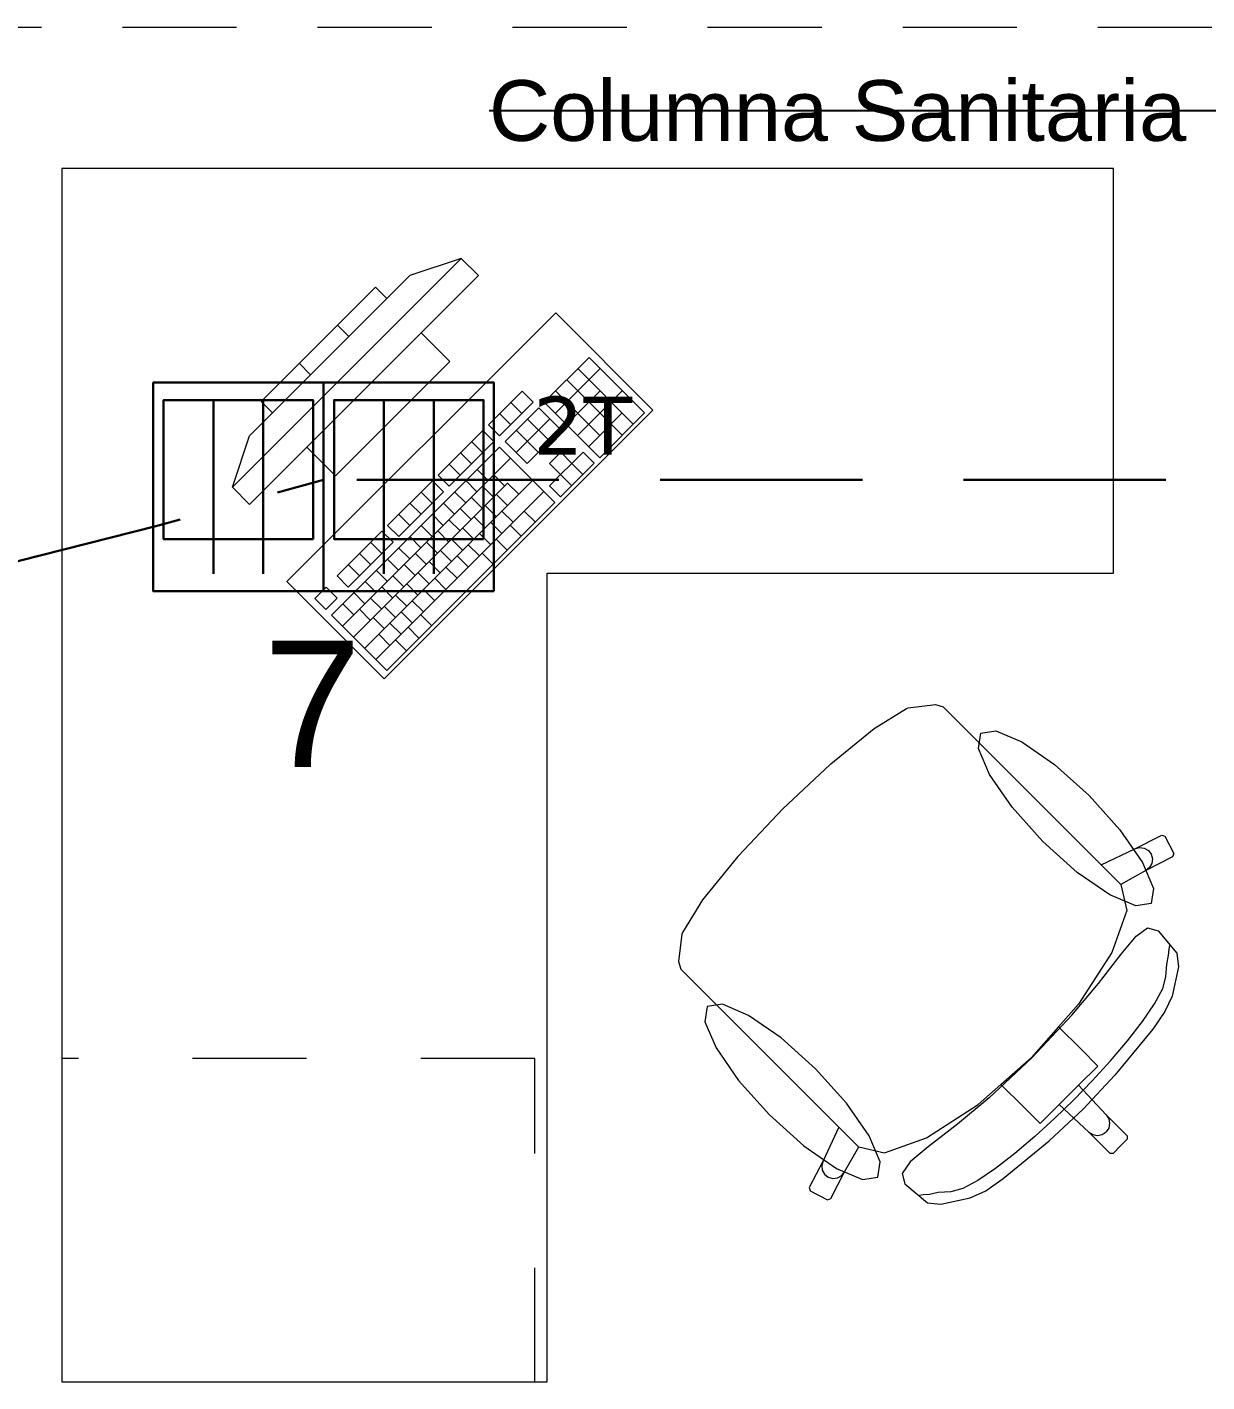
# Model space of a CAD drawing. Header units: inches. Extents: x -19 to 5698, y -728 to 92.
# Drawn here: x 127.533 to 128.992, y 37.725 to 39.4 of the extents above; entities that cross this region are included whole.
import ezdxf

# ---------------------------------------------------------------- set-up
doc = ezdxf.new("R2010")
doc.units = ezdxf.units.IN
doc.header["$MEASUREMENT"] = 0
for name, pattern in [('HIDDEN', [0.375, 0.25, -0.125]), ('Hidden Line', [0.195611, 0.141111, -0.0545]), ('Rayas', [0.282222, 0.141111, -0.141111])]:
    doc.linetypes.add(name, pattern=pattern)
doc.layers.get('0').update_dxf_attribs({"color": 61})
doc.layers.add('00 conduct tomacorr', color=120, linetype='HIDDEN', lineweight=30)
doc.layers.add('00 IE LUZ EMERGENCIA', color=253, linetype='Continuous', lineweight=0)
for name, color, linetype in [('08 _ STR _ EXT _ 09 Vigas', 251, 'Continuous'), ('Interior - Mobiliario', 7, 'Continuous'), ('Notas - Etiquetas', 7, 'Continuous')]:
    doc.layers.add(name, color=color, linetype=linetype)
doc.styles.add('Annotative', font='arial.ttf')
doc.styles.add('Estilo_Generado_4', font='swisse.ttf')
doc.dimstyles.new('Estilo_Generado__8', dxfattribs={"dimtxt": 0.18, "dimasz": 0.0912, "dimexe": 0.18, "dimexo": 0.0625, "dimgap": 0, "dimtad": 0, "dimtih": 1, "dimtoh": 1, "dimdec": 4, "dimzin": 0, "dimdsep": 46, "dimcen": 0.09, "dimadec": 0, "dimazin": 0, "dimtfac": 1, "dimtdec": 4, "dimtmove": 0, "dimatfit": 3, "dimldrblk": 'ARROWHEAD_5', "dimfxl": 1, "dimtolj": 1, "dimtzin": 0, "dimarcsym": 0})

# ---------------------------------------------------------------- blocks, each defined once
blk = doc.blocks.new('ARROWHEAD_5')
at = {"linetype": 'Continuous', "lineweight": 0}
blk.add_hatch(color=0, dxfattribs=at).paths.add_polyline_path([(-1, 0.2679), (0, 0), (-1, -0.2679)])
at = {"color": 0, "linetype": 'Continuous', "lineweight": 0}
blk.add_line((0, 0), (-1, 0), dxfattribs=at)
blk = doc.blocks.new('CAJA POP UP 6 MODULOS')
at = {"layer": '00 conduct tomacorr', "linetype": 'Continuous'}
for p, q in [((-0.095, -0.165), (-0.095, -0.0151)), ((-0.052, -0.165), (-0.052, -0.0151)), ((0.052, -0.165), (0.052, -0.0151)), ((0.095, -0.165), (0.095, -0.0151)), ((0, -0.165), (0, -0.18))]:
    blk.add_line(p, q, dxfattribs=at)
for points in [[(-0.147, 0), (0.147, 0), (0.147, -0.18), (-0.147, -0.18)], [(0, 0), (0.147, 0), (0.147, -0.18), (0, -0.18)]]:
    blk.add_lwpolyline(points, close=True, dxfattribs=at)
for points in [[(-0.138, -0.045), (-0.009, -0.045), (-0.009, -0.165), (-0.138, -0.165), (-0.138, -0.045)], [(0.009, -0.045), (0.138, -0.045), (0.138, -0.165), (0.009, -0.165), (0.009, -0.045)]]:
    blk.add_lwpolyline(points, dxfattribs=at)
at = {"color": 1, "insert": (-0.1807, -0.168), "char_height": 0.05, "attachment_point": 1, "rotation": 180}
blk.add_mtext_dynamic_manual_height_columns('{\\fVerdana|b0|i0|c0|p34;2T}', width=0.000481, gutter_width=0.1561, heights=[0], dxfattribs=at)

msp = doc.modelspace()

# ---------------------------------------------------------------- linework, layer by layer
at = {"layer": '00 conduct tomacorr'}
msp.add_line((138.6907, 38.8403), (127.8997, 38.8403, 0.0003), dxfattribs=at)
msp.add_arc((125.0312, 48.8305, 0.0003), 10.3939, 267.09059, 286.02034, dxfattribs=at)
at = {"layer": '08 _ STR _ EXT _ 09 Vigas', "color": 251, "linetype": 'Hidden Line', "lineweight": 13, "true_color": 0x636466}
msp.add_line((123.07, 39.4), (129.57, 39.4), dxfattribs=at)
at = {"layer": 'Interior - Mobiliario', "color": 175, "linetype": 'Continuous', "lineweight": 13}
for p, q in [((128.0699, 39.1139), (127.7871, 38.8311)), ((128.0699, 39.1139), (128.0063, 39.0927)), ((128.0912, 39.0927), (128.0699, 39.1139)), ((127.8083, 38.8099), (128.0912, 39.0927)), ((127.8083, 38.8947), (128.0063, 39.0927)), ((127.9639, 39.0786), (127.8225, 38.9371)), ((127.978, 39.0644), (127.9639, 39.0786)), ((127.8366, 38.923), (127.978, 39.0644)), ((127.9309, 39.0173), (127.9167, 39.0314)), ((128.0204, 39.022), (127.879, 38.8806)), ((128.0558, 38.9866), (128.0204, 39.022)), ((127.8837, 38.9701), (127.8696, 38.9843)), ((127.9144, 38.8452), (128.0558, 38.9866)), ((128.2279, 38.9916), (128.1725, 38.9362)), ((128.1862, 38.9225), (128.2416, 38.9779)), ((128.2826, 38.9092), (128.2141, 38.9778)), ((128.2965, 38.923), (128.2279, 38.9916)), ((128.2688, 38.8953), (128.2002, 38.9639)), ((128.145, 38.9499), (128.1035, 38.9083)), ((128.1587, 38.9361), (128.145, 38.9499)), ((128.2412, 38.8952), (128.1864, 38.9501)), ((128.1999, 38.9088), (128.2415, 38.9503)), ((128.2136, 38.8951), (128.269, 38.9505)), ((127.8225, 38.9371), (127.8366, 38.923)), ((128.1172, 38.8946), (128.1587, 38.9361)), ((128.1656, 38.9293), (128.124, 38.8877)), ((128.1449, 38.9223), (128.1312, 38.936)), ((128.193, 38.9019), (128.1656, 38.9293)), ((128.1725, 38.9362), (128.2411, 38.8676)), ((128.131, 38.9084), (128.1173, 38.9222)), ((128.1378, 38.874), (128.1793, 38.9156)), ((128.1792, 38.888), (128.1517, 38.9154)), ((128.2274, 38.8814), (128.2689, 38.9229)), ((128.2411, 38.8676), (128.2965, 38.923)), ((127.7871, 38.8311), (127.8083, 38.8947)), ((128.0965, 38.9014), (128.0412, 38.846)), ((128.1103, 38.8877), (128.0965, 38.9014)), ((128.1035, 38.9083), (128.1172, 38.8946)), ((128.1653, 38.8742), (128.1379, 38.9016)), ((128.1515, 38.8603), (128.193, 38.9019)), ((127.879, 38.8806), (127.9144, 38.8452)), ((128.1171, 38.8808), (127.9094, 38.6731)), ((128.0549, 38.8323), (128.1103, 38.8877)), ((128.0964, 38.8738), (128.0827, 38.8875)), ((128.1857, 38.8123), (128.1171, 38.8808)), ((128.124, 38.8877), (128.1515, 38.8603)), ((127.9231, 38.6594), (128.1308, 38.8671)), ((128.0826, 38.86), (128.0689, 38.8737)), ((128.1929, 38.8743), (128.179, 38.8604)), ((128.179, 38.8604), (128.1927, 38.8467)), ((128.1926, 38.8192), (128.2342, 38.8607)), ((128.1927, 38.8467), (128.2066, 38.8606)), ((128.2066, 38.8606), (128.1929, 38.8743)), ((128.2204, 38.8744), (128.2066, 38.8606)), ((128.2203, 38.8469), (128.2066, 38.8606)), ((128.2342, 38.8607), (128.2204, 38.8744)), ((128.0412, 38.846), (128.0549, 38.8323)), ((128.0687, 38.8461), (128.055, 38.8598)), ((128.1031, 38.8394), (128.0894, 38.8531)), ((128.1238, 38.8326), (128.1101, 38.8463)), ((128.1927, 38.8467), (128.1789, 38.8329)), ((128.2065, 38.833), (128.1927, 38.8467)), ((127.7871, 38.8311), (127.8083, 38.8099)), ((127.9368, 38.6457), (128.1272, 38.8361)), ((127.9505, 38.632), (128.1583, 38.8397)), ((128.0342, 38.8391), (127.9788, 38.7837)), ((128.0479, 38.8254), (128.0342, 38.8391)), ((128.0893, 38.8256), (128.0756, 38.8393)), ((128.1099, 38.8188), (128.0962, 38.8325)), ((128.1409, 38.8224), (128.1272, 38.8361)), ((128.1789, 38.8329), (128.1926, 38.8192)), ((127.9643, 38.6183), (128.172, 38.826)), ((127.978, 38.6045), (128.1857, 38.8123)), ((127.9926, 38.77), (128.0479, 38.8254)), ((128.0203, 38.7977), (128.0065, 38.8114)), ((128.0341, 38.8115), (128.0204, 38.8252)), ((128.0616, 38.7979), (128.0479, 38.8116)), ((128.0754, 38.8117), (128.0617, 38.8254)), ((128.0961, 38.8049), (128.0824, 38.8186)), ((128.1271, 38.8085), (128.1134, 38.8222)), ((128.0064, 38.7838), (127.9927, 38.7975)), ((128.0477, 38.784), (128.034, 38.7977)), ((128.0822, 38.7911), (128.0685, 38.8048)), ((128.0994, 38.7808), (128.0857, 38.7945)), ((128.1133, 38.7947), (128.0995, 38.8084)), ((128.1339, 38.7879), (128.1202, 38.8016)), ((128.1615, 38.788), (128.1477, 38.8017)), ((127.9719, 38.7768), (127.9165, 38.7214)), ((127.9856, 38.763), (127.9719, 38.7768)), ((127.9788, 38.7837), (127.9926, 38.77)), ((128.0339, 38.7702), (128.0202, 38.7839)), ((128.0545, 38.7634), (128.0408, 38.7771)), ((128.0684, 38.7772), (128.0547, 38.7909)), ((128.0856, 38.767), (128.0718, 38.7807)), ((128.12, 38.774), (128.1063, 38.7877)), ((128.1441, 38.7707), (128.1304, 38.7844)), ((127.9302, 38.7077), (127.9856, 38.763)), ((127.9718, 38.7492), (127.9581, 38.7629)), ((128.0201, 38.7563), (128.0063, 38.77)), ((128.0407, 38.7495), (128.027, 38.7632)), ((128.0717, 38.7531), (128.058, 38.7668)), ((128.0923, 38.7463), (128.0786, 38.7601)), ((128.1062, 38.7602), (128.0925, 38.7739)), ((128.1268, 38.7534), (128.1131, 38.7671)), ((127.9579, 38.7354), (127.9442, 38.7491)), ((128.0062, 38.7425), (127.9925, 38.7562)), ((128.0268, 38.7357), (128.0131, 38.7494)), ((128.0579, 38.7393), (128.0442, 38.753)), ((128.0785, 38.7325), (128.0648, 38.7462)), ((128.1095, 38.7361), (128.0958, 38.7498)), ((127.9441, 38.7215), (127.9304, 38.7352)), ((127.9785, 38.7148), (127.9648, 38.7285)), ((127.9924, 38.7286), (127.9786, 38.7423)), ((128.013, 38.7218), (127.9993, 38.7356)), ((128.044, 38.7254), (128.0303, 38.7391)), ((128.0647, 38.7186), (128.0509, 38.7324)), ((127.9165, 38.7214), (127.9302, 38.7077)), ((127.9647, 38.7009), (127.9509, 38.7146)), ((127.9991, 38.708), (127.9854, 38.7217)), ((128.0163, 38.6977), (128.0026, 38.7115)), ((128.0302, 38.7116), (128.0165, 38.7253)), ((128.0508, 38.7048), (128.0371, 38.7185)), ((127.9027, 38.7075), (127.8888, 38.6937)), ((127.8888, 38.6937), (127.9025, 38.68)), ((127.9025, 38.68), (127.9164, 38.6938)), ((127.9164, 38.6938), (127.9027, 38.7075)), ((127.9508, 38.6871), (127.9371, 38.7008)), ((127.9715, 38.6803), (127.9577, 38.694)), ((127.9853, 38.6941), (127.9716, 38.7079)), ((128.0025, 38.6839), (127.9888, 38.6976)), ((128.037, 38.691), (128.0232, 38.7047)), ((127.937, 38.6732), (127.9233, 38.687)), ((127.9576, 38.6664), (127.9439, 38.6802)), ((127.9886, 38.67), (127.9749, 38.6838)), ((128.0093, 38.6633), (127.9956, 38.677)), ((128.0231, 38.6771), (128.0094, 38.6908)), ((127.9094, 38.6731), (127.978, 38.6045)), ((127.9748, 38.6562), (127.9611, 38.6699)), ((127.9954, 38.6494), (127.9817, 38.6631)), ((128.0334, 38.6599), (128.0197, 38.6736)), ((127.9816, 38.6356), (127.9679, 38.6493)), ((128.0022, 38.6288), (127.9885, 38.6425)), ((128.0178, 38.6443), (128.0041, 38.6581)), ((128.6224, 38.5585), (128.6563, 38.5625)), ((128.6563, 38.5625), (128.6656, 38.5596)), ((128.6656, 38.5596), (128.6876, 38.5377)), ((128.5802, 38.5327), (128.6203, 38.5576)), ((128.6203, 38.5576), (128.6224, 38.5585)), ((128.5266, 38.4891), (128.5802, 38.5327)), ((128.6876, 38.5377), (128.7131, 38.5122)), ((128.7131, 38.5122), (128.8609, 38.3643)), ((128.4674, 38.4336), (128.5258, 38.4884)), ((128.5258, 38.4884), (128.5266, 38.4891)), ((128.4674, 38.4336), (128.4126, 38.3753)), ((128.9027, 38.3839), (128.9358, 38.4009)), ((128.9358, 38.4009), (128.9398, 38.3996)), ((128.9398, 38.3996), (128.9507, 38.3782)), ((128.4119, 38.3744), (128.3683, 38.3208)), ((128.4126, 38.3753), (128.4119, 38.3744)), ((128.8609, 38.3643), (128.9027, 38.3839)), ((128.9027, 38.3839), (128.9084, 38.3855)), ((128.9084, 38.3855), (128.9142, 38.3848)), ((128.9142, 38.3848), (128.9193, 38.382)), ((128.9193, 38.382), (128.9229, 38.3774)), ((128.9229, 38.3774), (128.9245, 38.3718)), ((128.9507, 38.3782), (128.9493, 38.3741)), ((128.8852, 38.3401), (128.8609, 38.3643)), ((128.9493, 38.3741), (128.9162, 38.3572)), ((128.9208, 38.3608), (128.9162, 38.3572)), ((128.9237, 38.3659), (128.9208, 38.3608)), ((128.9245, 38.3718), (128.9237, 38.3659)), ((128.9162, 38.3572), (128.8852, 38.3399)), ((128.8852, 38.3401), (128.8852, 38.3399)), ((128.8852, 38.3399), (128.8927, 38.3079)), ((128.3683, 38.3208), (128.3434, 38.2807)), ((128.8927, 38.3079), (128.8743, 38.2559)), ((128.3425, 38.2786), (128.3385, 38.2447)), ((128.3434, 38.2807), (128.3425, 38.2786)), ((128.8855, 38.2539), (128.9041, 38.2762)), ((128.9041, 38.2762), (128.9184, 38.2862)), ((128.9184, 38.2862), (128.9313, 38.2828)), ((128.9313, 38.2828), (128.9545, 38.2549)), ((128.9441, 38.2522), (128.9449, 38.2602)), ((128.9449, 38.2602), (128.9457, 38.2647)), ((128.3385, 38.2447), (128.3414, 38.2354)), ((128.8743, 38.2559), (128.833, 38.1921)), ((128.8575, 38.2177), (128.8855, 38.2539)), ((128.9409, 38.226), (128.942, 38.2414)), ((128.942, 38.2414), (128.9441, 38.2522)), ((128.9545, 38.2549), (128.9564, 38.2382)), ((128.3414, 38.2354), (128.3633, 38.2134)), ((128.937, 38.2113), (128.9409, 38.226)), ((128.9564, 38.2382), (128.9486, 38.202)), ((128.3633, 38.2134), (128.3888, 38.1879)), ((128.8248, 38.1784), (128.8575, 38.2177)), ((128.927, 38.1924), (128.937, 38.2113)), ((128.833, 38.1921), (128.8082, 38.164)), ((128.9122, 38.1706), (128.927, 38.1924)), ((128.9486, 38.202), (128.9397, 38.1828)), ((128.3888, 38.1879), (128.5367, 38.0401)), ((128.7753, 38.1257), (128.8248, 38.1784)), ((128.9397, 38.1828), (128.9248, 38.1611)), ((128.8082, 38.164), (128.7749, 38.1261)), ((128.8082, 38.164), (128.8356, 38.1366)), ((128.9248, 38.1611), (128.8779, 38.1044)), ((128.8936, 38.1468), (128.9122, 38.1706)), ((128.8724, 38.122), (128.8936, 38.1468)), ((128.7753, 38.1257), (128.7226, 38.0762)), ((128.737, 38.0928), (128.7749, 38.1261)), ((128.8356, 38.1366), (128.8567, 38.1154)), ((128.8567, 38.1154), (128.8331, 38.0918)), ((128.8499, 38.0974), (128.8724, 38.122)), ((128.7089, 38.068), (128.737, 38.0928)), ((128.737, 38.0928), (128.7644, 38.0654)), ((128.8331, 38.0918), (128.8211, 38.0799)), ((128.8271, 38.0739), (128.8499, 38.0974)), ((128.8331, 38.0918), (128.8671, 38.0553)), ((128.8779, 38.1044), (128.8388, 38.0622)), ((128.7226, 38.0762), (128.6833, 38.0435)), ((128.8271, 38.0739), (128.8036, 38.0511)), ((128.8092, 38.0679), (128.8211, 38.0799)), ((128.6451, 38.0267), (128.7089, 38.068)), ((128.7644, 38.0654), (128.7856, 38.0443)), ((128.7856, 38.0443), (128.8092, 38.0679)), ((128.7966, 38.0231), (128.8388, 38.0622)), ((128.8092, 38.0679), (128.8457, 38.0339)), ((128.5367, 38.0401), (128.5171, 37.9983)), ((128.5609, 38.0158), (128.5367, 38.0401)), ((128.6833, 38.0435), (128.6471, 38.0155)), ((128.8036, 38.0511), (128.779, 38.0286)), ((128.8671, 38.0553), (128.8703, 38.0504)), ((128.8671, 38.0553), (128.8932, 38.0292)), ((128.8703, 38.0504), (128.8714, 38.0447)), ((128.8714, 38.0447), (128.8703, 38.0389)), ((128.5931, 38.0083), (128.6451, 38.0267)), ((128.7399, 37.9763), (128.7966, 38.0231)), ((128.779, 38.0286), (128.7542, 38.0074)), ((128.8457, 38.0339), (128.8506, 38.0307)), ((128.8457, 38.0339), (128.8718, 38.0078)), ((128.8506, 38.0307), (128.8563, 38.0296)), ((128.8563, 38.0296), (128.8621, 38.0308)), ((128.8621, 38.0308), (128.867, 38.034)), ((128.8703, 38.0389), (128.867, 38.034)), ((128.8931, 38.0249), (128.8846, 38.0164)), ((128.8932, 38.0292), (128.8931, 38.0249)), ((128.5438, 37.9848), (128.5612, 38.0158)), ((128.5609, 38.0158), (128.5612, 38.0158)), ((128.5612, 38.0158), (128.5931, 38.0083)), ((128.6471, 38.0155), (128.6248, 37.9969)), ((128.7542, 38.0074), (128.7304, 37.9888)), ((128.8718, 38.0078), (128.8761, 38.0079)), ((128.8761, 38.0079), (128.8846, 38.0164)), ((128.5171, 37.9983), (128.5001, 37.9652)), ((128.5171, 37.9983), (128.5155, 37.9926)), ((128.5155, 37.9926), (128.5162, 37.9868)), ((128.6248, 37.9969), (128.6148, 37.9826)), ((128.5162, 37.9868), (128.519, 37.9817)), ((128.519, 37.9817), (128.5236, 37.9781)), ((128.5236, 37.9781), (128.5292, 37.9766)), ((128.5269, 37.9517), (128.5438, 37.9848)), ((128.5292, 37.9766), (128.5351, 37.9773)), ((128.5351, 37.9773), (128.5402, 37.9802)), ((128.5402, 37.9802), (128.5438, 37.9848)), ((128.6148, 37.9826), (128.6182, 37.9697)), ((128.7086, 37.974), (128.6898, 37.964)), ((128.7304, 37.9888), (128.7086, 37.974)), ((128.7182, 37.9614), (128.7399, 37.9763)), ((128.5001, 37.9652), (128.5014, 37.9612)), ((128.5014, 37.9612), (128.5228, 37.9503)), ((128.6182, 37.9697), (128.6461, 37.9465)), ((128.6408, 37.9561), (128.6363, 37.9553)), ((128.6488, 37.9569), (128.6408, 37.9561)), ((128.6596, 37.959), (128.6488, 37.9569)), ((128.675, 37.9601), (128.6596, 37.959)), ((128.6898, 37.964), (128.675, 37.9601)), ((128.699, 37.9524), (128.7182, 37.9614)), ((128.5228, 37.9503), (128.5269, 37.9517)), ((128.6461, 37.9465), (128.6628, 37.9446)), ((128.6628, 37.9446), (128.699, 37.9524))]:
    msp.add_line(p, q, dxfattribs=at)
at = {"layer": 'Interior - Mobiliario', "color": 175, "linetype": 'Rayas', "lineweight": 13}
for p, q in [((128.161, 38.125), (127.576, 38.125)), ((128.161, 37.725), (128.161, 38.125))]:
    msp.add_line(p, q, dxfattribs=at)
at = {"layer": 'Interior - Mobiliario', "color": 175, "linetype": 'Continuous', "lineweight": 13, "flags": 128}
for points in [[(127.576, 39.225), (127.576, 37.725), (128.176, 37.725), (128.176, 38.725), (128.876, 38.725), (128.876, 39.225)], [(127.8543, 38.7144), (127.9745, 38.5942), (128.3068, 38.9265), (128.1866, 39.0467)], [(128.8459, 38.4501), (128.884, 38.4076), (128.912, 38.3672), (128.9256, 38.3352), (128.9228, 38.3163), (128.9038, 38.3134), (128.8718, 38.327), (128.8314, 38.355), (128.7889, 38.3932), (128.7508, 38.4356), (128.7228, 38.476), (128.7091, 38.5081), (128.712, 38.527), (128.7309, 38.5299), (128.763, 38.5163), (128.8034, 38.4882)], [(128.4509, 38.0552), (128.4934, 38.017), (128.5338, 37.989), (128.5658, 37.9754), (128.5847, 37.9783), (128.5876, 37.9972), (128.574, 38.0292), (128.546, 38.0696), (128.5078, 38.1121), (128.4654, 38.1502), (128.425, 38.1782), (128.3929, 38.1919), (128.374, 38.189), (128.3711, 38.1701), (128.3848, 38.138), (128.4128, 38.0976)]]:
    msp.add_lwpolyline(points, close=True, dxfattribs=at)

# ---------------------------------------------------------------- block references
at = {"layer": '00 conduct tomacorr', "xscale": 1.432830642179531, "yscale": 1.432830642179531, "zscale": 1.432830642179531, "rotation": 180}
msp.add_blockref('CAJA POP UP 6 MODULOS', (127.8997, 38.7025, 0.0003), dxfattribs=at)

# ---------------------------------------------------------------- texts
at = {"layer": '00 IE LUZ EMERGENCIA', "style": 'Annotative'}
msp.add_attdef('7', (127.8251, 38.4854), '', height=0.1562, dxfattribs=at)
at = {"layer": 'Notas - Etiquetas', "color": 5, "linetype": 'Continuous', "lineweight": 35, "insert": (128.1042, 39.2963), "char_height": 0.075, "attachment_point": 4, "style": 'Estilo_Generado_4'}
msp.add_mtext('\\A1;{\\pql;\\fSwis721 Ex BT|b0|i0|c0|p34;Columna Sanitaria}', dxfattribs=at)

# ---------------------------------------------------------------- leaders
at = {"layer": 'Notas - Etiquetas', "color": 144, "linetype": 'Continuous', "lineweight": 13, "annotation_type": 0, "has_hookline": 1, "hookline_direction": 1, "text_width": 1.0171}
msp.add_leader([(129.42, 39.2967), (128.1042, 39.2963)], dimstyle='Estilo_Generado__8', dxfattribs=at)

doc.saveas('drawing.dxf')
